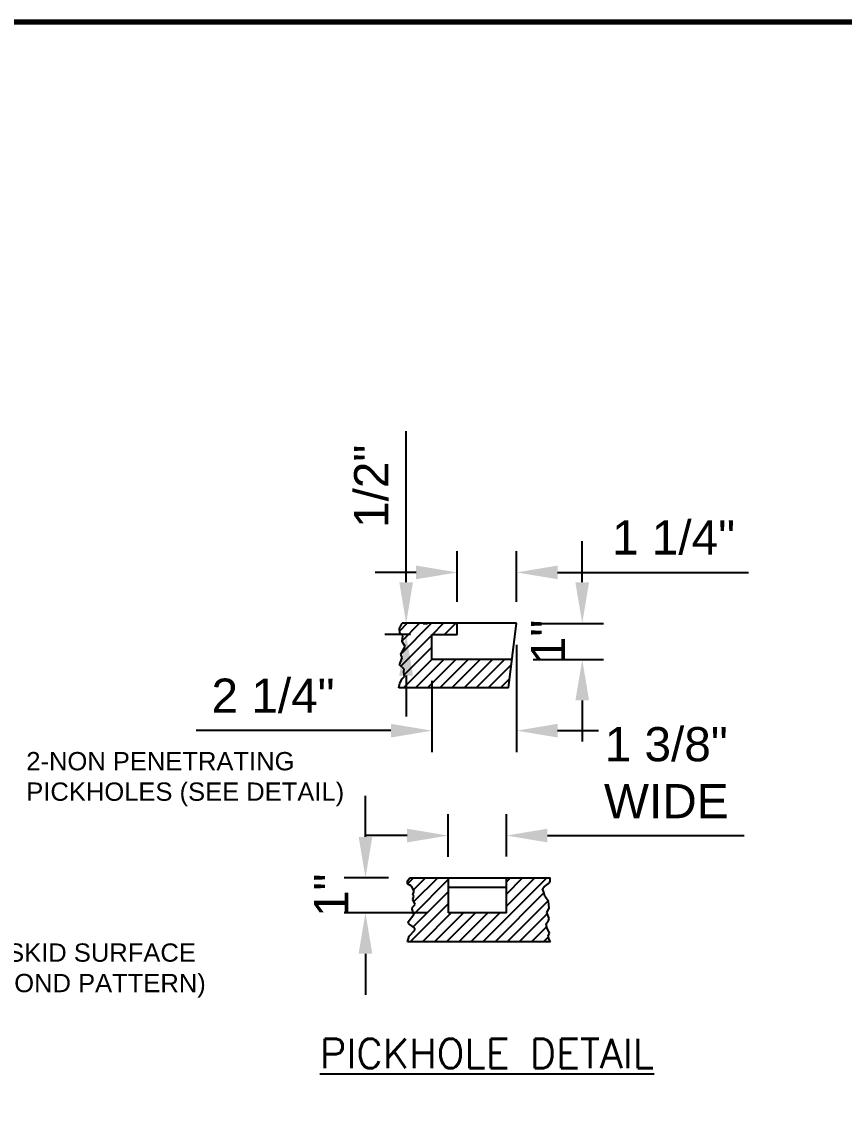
# Paper-space layout 'WS DET' of a CAD drawing. Header units: feet, sheet in inches. Extents: x -12.2 to 22.7, y -7.4 to 15.4.
# Drawn here: x -7.455 to -5.049, y 12.208 to 15.411 of the extents above; entities that cross this region are included whole.
import ezdxf

# ---------------------------------------------------------------- set-up
doc = ezdxf.new("R2010")
doc.units = ezdxf.units.FT
doc.header["$MEASUREMENT"] = 0
doc.layers.add('Border', color=118, linetype='Continuous', lineweight=70)
for name, color, linetype in [('DT-3', 3, 'Continuous'), ('DT-HATCH', 251, 'Continuous'), ('DT-TEXT', 2, 'Continuous'), ('TBLK', 7, 'Continuous')]:
    doc.layers.add(name, color=color, linetype=linetype)
doc.styles.add('1L100', font='arial.ttf', dxfattribs={"height": 0.1})
doc.styles.add('ROMANS', font='ROMANS.shx', dxfattribs={"height": 6})
doc.dimstyles.new('JEA1', dxfattribs={"dimtxt": 0.1, "dimasz": 0.12, "dimexe": 0.0625, "dimexo": 0.0625, "dimgap": 0.05, "dimtad": 1, "dimdec": 1, "dimlfac": 3, "dimdsep": 46, "dimtxsty": '1L100', "dimcen": 0.09, "dimclrd": 256, "dimclre": 256, "dimclrt": 256, "dimadec": 0, "dimazin": 0, "dimtfac": 1, "dimtdec": 1, "dimtofl": 0, "dimtmove": 0, "dimatfit": 3, "dimfxl": 1, "dimtolj": 1, "dimtzin": 0, "dimlwd": -1, "dimlwe": -1, "dimarcsym": 0})
pattern_1 = [(45, (-20.92586, 9.426634), (-0.017735553, 0.017735553), [])]
pattern_2 = [(45, (-19.770697, 10.174257), (-0.017735553, 0.017735553), [])]

# ---------------------------------------------------------------- blocks, each defined once
blk = doc.blocks.new('A$Ca8f96253')
at = {"layer": 'Border'}
blk.add_lwpolyline([(32.8026, 11.2123), (32.8026, -11.2123, -0.414214), (32.6047, -11.4103), (1.4979, -11.4103, -0.414214), (1.3, -11.2123), (1.3, 11.2123, -0.414214), (1.4979, 11.4103), (32.6047, 11.4103, -0.414214)], format="xyb", close=True, dxfattribs=at)
blk = doc.blocks.new('*D62')
at = {"layer": 'Defpoints', "color": 0, "transparency": 16777216}
for p in [(-6.037, 13.0294), (-6.037, 12.9056), (-6.2075, 12.9047)]:
    blk.add_point(p, dxfattribs=at)
at = {"layer": 'DT-TEXT', "transparency": 16777216}
for p, q in [((-6.2075, 12.9672), (-6.2075, 13.0919)), ((-6.037, 12.9681), (-6.037, 13.0919)), ((-6.3275, 13.0294), (-6.4475, 13.0294)), ((-5.917, 13.0294), (-5.3415, 13.0294))]:
    blk.add_line(p, q, dxfattribs=at)
for points in [[(-6.3275, 13.0494), (-6.3275, 13.0094), (-6.2075, 13.0294)], [(-5.917, 13.0494), (-5.917, 13.0094), (-6.037, 13.0294)]]:
    blk.add_solid(points, dxfattribs=at)
at = {"layer": 'DT-TEXT', "transparency": 16777216, "insert": (-5.5692, 13.2135), "char_height": 0.1, "attachment_point": 5, "style": '1L100'}
blk.add_mtext('\\A1;1 3/8"\\PWIDE', dxfattribs=at)
blk = doc.blocks.new('*D63')
at = {"layer": 'Defpoints', "color": 0, "transparency": 16777216}
for p in [(-6.0071, 13.6505), (-6.2551, 13.5447), (-6.0071, 13.3364)]:
    blk.add_point(p, dxfattribs=at)
at = {"layer": 'DT-TEXT', "transparency": 16777216}
for p, q in [((-6.0071, 13.588), (-6.0071, 13.2739)), ((-6.2551, 13.4822), (-6.2551, 13.2739)), ((-6.3751, 13.3364), (-6.9447, 13.3364)), ((-5.8871, 13.3364), (-5.7671, 13.3364))]:
    blk.add_line(p, q, dxfattribs=at)
for points in [[(-6.3751, 13.3564), (-6.3751, 13.3164), (-6.2551, 13.3364)], [(-5.8871, 13.3564), (-5.8871, 13.3164), (-6.0071, 13.3364)]]:
    blk.add_solid(points, dxfattribs=at)
at = {"layer": 'DT-TEXT', "transparency": 16777216, "insert": (-6.7199, 13.4381), "char_height": 0.1, "attachment_point": 5, "style": '1L100'}
blk.add_mtext('\\A1;2 1/4"', dxfattribs=at)
blk = doc.blocks.new('*D64')
at = {"layer": 'Defpoints', "color": 0, "transparency": 16777216}
for p in [(-6.0071, 13.6505), (-5.8151, 13.6505), (-6.0216, 13.5447)]:
    blk.add_point(p, dxfattribs=at)
at = {"layer": 'DT-TEXT', "transparency": 16777216}
for p, q in [((-5.8151, 13.7705), (-5.8151, 13.8905)), ((-5.9446, 13.6505), (-5.7526, 13.6505)), ((-5.9591, 13.5447), (-5.7526, 13.5447)), ((-5.8151, 13.4247), (-5.8151, 13.3047))]:
    blk.add_line(p, q, dxfattribs=at)
for points in [[(-5.8351, 13.7705), (-5.7951, 13.7705), (-5.8151, 13.6505)], [(-5.8351, 13.4247), (-5.7951, 13.4247), (-5.8151, 13.5447)]]:
    blk.add_solid(points, dxfattribs=at)
at = {"layer": 'DT-TEXT', "transparency": 16777216, "insert": (-5.9153, 13.5976), "char_height": 0.1, "attachment_point": 5, "rotation": 90, "style": '1L100'}
blk.add_mtext('\\A1;1"', dxfattribs=at)
blk = doc.blocks.new('*D65')
at = {"layer": 'Defpoints', "color": 0, "transparency": 16777216}
for p in [(-6.0071, 13.7995), (-6.1812, 13.6505), (-6.0071, 13.6505)]:
    blk.add_point(p, dxfattribs=at)
at = {"layer": 'DT-TEXT', "transparency": 16777216}
for p, q in [((-6.1812, 13.713), (-6.1812, 13.862)), ((-6.0071, 13.713), (-6.0071, 13.862)), ((-6.3012, 13.7995), (-6.4212, 13.7995)), ((-5.8871, 13.7995), (-5.3285, 13.7995))]:
    blk.add_line(p, q, dxfattribs=at)
for points in [[(-6.3012, 13.8195), (-6.3012, 13.7795), (-6.1812, 13.7995)], [(-5.8871, 13.8195), (-5.8871, 13.7795), (-6.0071, 13.7995)]]:
    blk.add_solid(points, dxfattribs=at)
at = {"layer": 'DT-TEXT', "transparency": 16777216, "insert": (-5.5478, 13.9012), "char_height": 0.1, "attachment_point": 5, "style": '1L100'}
blk.add_mtext('\\A1;1 1/4"', dxfattribs=at)
blk = doc.blocks.new('*D66')
at = {"layer": 'Defpoints', "color": 0, "transparency": 16777216}
for p in [(-6.3435, 13.6505), (-6.3304, 13.6505), (-6.2551, 13.6177)]:
    blk.add_point(p, dxfattribs=at)
at = {"layer": 'DT-TEXT', "transparency": 16777216}
for p, q in [((-6.3304, 13.7705), (-6.3304, 14.2125)), ((-6.281, 13.6505), (-6.2679, 13.6505)), ((-6.3176, 13.6177), (-6.3929, 13.6177)), ((-6.3304, 13.4977), (-6.3304, 13.3777))]:
    blk.add_line(p, q, dxfattribs=at)
for points in [[(-6.3504, 13.7705), (-6.3104, 13.7705), (-6.3304, 13.6505)], [(-6.3504, 13.4977), (-6.3104, 13.4977), (-6.3304, 13.6177)]]:
    blk.add_solid(points, dxfattribs=at)
at = {"layer": 'DT-TEXT', "transparency": 16777216, "insert": (-6.4321, 14.0515), "char_height": 0.1, "attachment_point": 5, "rotation": 90, "style": '1L100'}
blk.add_mtext('\\A1;1/2"', dxfattribs=at)
blk = doc.blocks.new('*D67')
at = {"layer": 'Defpoints', "color": 0, "transparency": 16777216}
for p in [(-6.4495, 12.9056), (-6.3198, 12.9056), (-6.2075, 12.8035)]:
    blk.add_point(p, dxfattribs=at)
at = {"layer": 'DT-TEXT', "transparency": 16777216}
for p, q in [((-6.4495, 13.0256), (-6.4495, 13.1456)), ((-6.3823, 12.9056), (-6.512, 12.9056)), ((-6.27, 12.8035), (-6.512, 12.8035)), ((-6.4495, 12.6835), (-6.4495, 12.5635))]:
    blk.add_line(p, q, dxfattribs=at)
for points in [[(-6.4695, 13.0256), (-6.4295, 13.0256), (-6.4495, 12.9056)], [(-6.4695, 12.6835), (-6.4295, 12.6835), (-6.4495, 12.8035)]]:
    blk.add_solid(points, dxfattribs=at)
at = {"layer": 'DT-TEXT', "transparency": 16777216, "insert": (-6.5497, 12.8546), "char_height": 0.1, "attachment_point": 5, "rotation": 90, "style": '1L100'}
blk.add_mtext('\\A1;1"', dxfattribs=at)
blk = doc.blocks.new('*D88')
at = {"layer": 'Defpoints', "color": 0, "transparency": 16777216}
for p in [(-6.037, 13.0294), (-6.037, 12.9056), (-6.2075, 12.9047)]:
    blk.add_point(p, dxfattribs=at)
at = {"layer": 'DT-TEXT', "transparency": 16777216}
for p, q in [((-6.2075, 12.9672), (-6.2075, 13.0919)), ((-6.037, 12.9681), (-6.037, 13.0919)), ((-6.3275, 13.0294), (-6.4475, 13.0294)), ((-5.917, 13.0294), (-5.3415, 13.0294))]:
    blk.add_line(p, q, dxfattribs=at)
for points in [[(-6.3275, 13.0494), (-6.3275, 13.0094), (-6.2075, 13.0294)], [(-5.917, 13.0494), (-5.917, 13.0094), (-6.037, 13.0294)]]:
    blk.add_solid(points, dxfattribs=at)
at = {"layer": 'DT-TEXT', "transparency": 16777216, "insert": (-5.5692, 13.2135), "char_height": 0.1, "attachment_point": 5, "style": '1L100'}
blk.add_mtext('\\A1;1 3/8"\\PWIDE', dxfattribs=at)
blk = doc.blocks.new('*D89')
at = {"layer": 'Defpoints', "color": 0, "transparency": 16777216}
for p in [(-6.0071, 13.6505), (-6.2551, 13.5447), (-6.0071, 13.3364)]:
    blk.add_point(p, dxfattribs=at)
at = {"layer": 'DT-TEXT', "transparency": 16777216}
for p, q in [((-6.0071, 13.588), (-6.0071, 13.2739)), ((-6.2551, 13.4822), (-6.2551, 13.2739)), ((-6.3751, 13.3364), (-6.9447, 13.3364)), ((-5.8871, 13.3364), (-5.7671, 13.3364))]:
    blk.add_line(p, q, dxfattribs=at)
for points in [[(-6.3751, 13.3564), (-6.3751, 13.3164), (-6.2551, 13.3364)], [(-5.8871, 13.3564), (-5.8871, 13.3164), (-6.0071, 13.3364)]]:
    blk.add_solid(points, dxfattribs=at)
at = {"layer": 'DT-TEXT', "transparency": 16777216, "insert": (-6.7199, 13.4381), "char_height": 0.1, "attachment_point": 5, "style": '1L100'}
blk.add_mtext('\\A1;2 1/4"', dxfattribs=at)
blk = doc.blocks.new('*D90')
at = {"layer": 'Defpoints', "color": 0, "transparency": 16777216}
for p in [(-6.0071, 13.6505), (-5.8151, 13.6505), (-6.0216, 13.5447)]:
    blk.add_point(p, dxfattribs=at)
at = {"layer": 'DT-TEXT', "transparency": 16777216}
for p, q in [((-5.8151, 13.7705), (-5.8151, 13.8905)), ((-5.9446, 13.6505), (-5.7526, 13.6505)), ((-5.9591, 13.5447), (-5.7526, 13.5447)), ((-5.8151, 13.4247), (-5.8151, 13.3047))]:
    blk.add_line(p, q, dxfattribs=at)
for points in [[(-5.8351, 13.7705), (-5.7951, 13.7705), (-5.8151, 13.6505)], [(-5.8351, 13.4247), (-5.7951, 13.4247), (-5.8151, 13.5447)]]:
    blk.add_solid(points, dxfattribs=at)
at = {"layer": 'DT-TEXT', "transparency": 16777216, "insert": (-5.9153, 13.5976), "char_height": 0.1, "attachment_point": 5, "rotation": 90, "style": '1L100'}
blk.add_mtext('\\A1;1"', dxfattribs=at)
blk = doc.blocks.new('*D91')
at = {"layer": 'Defpoints', "color": 0, "transparency": 16777216}
for p in [(-6.0071, 13.7995), (-6.1812, 13.6505), (-6.0071, 13.6505)]:
    blk.add_point(p, dxfattribs=at)
at = {"layer": 'DT-TEXT', "transparency": 16777216}
for p, q in [((-6.1812, 13.713), (-6.1812, 13.862)), ((-6.0071, 13.713), (-6.0071, 13.862)), ((-6.3012, 13.7995), (-6.4212, 13.7995)), ((-5.8871, 13.7995), (-5.3285, 13.7995))]:
    blk.add_line(p, q, dxfattribs=at)
for points in [[(-6.3012, 13.8195), (-6.3012, 13.7795), (-6.1812, 13.7995)], [(-5.8871, 13.8195), (-5.8871, 13.7795), (-6.0071, 13.7995)]]:
    blk.add_solid(points, dxfattribs=at)
at = {"layer": 'DT-TEXT', "transparency": 16777216, "insert": (-5.5478, 13.9012), "char_height": 0.1, "attachment_point": 5, "style": '1L100'}
blk.add_mtext('\\A1;1 1/4"', dxfattribs=at)
blk = doc.blocks.new('*D92')
at = {"layer": 'Defpoints', "color": 0, "transparency": 16777216}
for p in [(-6.3435, 13.6505), (-6.3304, 13.6505), (-6.2551, 13.6177)]:
    blk.add_point(p, dxfattribs=at)
at = {"layer": 'DT-TEXT', "transparency": 16777216}
for p, q in [((-6.3304, 13.7705), (-6.3304, 14.2125)), ((-6.281, 13.6505), (-6.2679, 13.6505)), ((-6.3176, 13.6177), (-6.3929, 13.6177)), ((-6.3304, 13.4977), (-6.3304, 13.3777))]:
    blk.add_line(p, q, dxfattribs=at)
for points in [[(-6.3504, 13.7705), (-6.3104, 13.7705), (-6.3304, 13.6505)], [(-6.3504, 13.4977), (-6.3104, 13.4977), (-6.3304, 13.6177)]]:
    blk.add_solid(points, dxfattribs=at)
at = {"layer": 'DT-TEXT', "transparency": 16777216, "insert": (-6.4321, 14.0515), "char_height": 0.1, "attachment_point": 5, "rotation": 90, "style": '1L100'}
blk.add_mtext('\\A1;1/2"', dxfattribs=at)
blk = doc.blocks.new('*D93')
at = {"layer": 'Defpoints', "color": 0, "transparency": 16777216}
for p in [(-6.4495, 12.9056), (-6.3198, 12.9056), (-6.2075, 12.8035)]:
    blk.add_point(p, dxfattribs=at)
at = {"layer": 'DT-TEXT', "transparency": 16777216}
for p, q in [((-6.4495, 13.0256), (-6.4495, 13.1456)), ((-6.3823, 12.9056), (-6.512, 12.9056)), ((-6.27, 12.8035), (-6.512, 12.8035)), ((-6.4495, 12.6835), (-6.4495, 12.5635))]:
    blk.add_line(p, q, dxfattribs=at)
for points in [[(-6.4695, 13.0256), (-6.4295, 13.0256), (-6.4495, 12.9056)], [(-6.4695, 12.6835), (-6.4295, 12.6835), (-6.4495, 12.8035)]]:
    blk.add_solid(points, dxfattribs=at)
at = {"layer": 'DT-TEXT', "transparency": 16777216, "insert": (-6.5497, 12.8546), "char_height": 0.1, "attachment_point": 5, "rotation": 90, "style": '1L100'}
blk.add_mtext('\\A1;1"', dxfattribs=at)

psp = doc.layouts.new('WS DET')

# ---------------------------------------------------------------- hatches: boundary and pattern name
at = {"layer": 'DT-HATCH'}
h = psp.add_hatch(dxfattribs=at)
h.set_pattern_fill('ANSI31', color=256, scale=0.200655, style=0)
h.set_pattern_definition(pattern_2)
h.paths.add_polyline_path([(-6.03077, 13.46177), (-6.02035, 13.54474), (-6.25508, 13.54474), (-6.25508, 13.61769), (-6.18122, 13.61769), (-6.18122, 13.65051), (-6.34215, 13.65051), (-6.3499, 13.63501), (-6.34899, 13.62316), (-6.33987, 13.61404), (-6.3417, 13.59763), (-6.33349, 13.58304), (-6.34626, 13.56024), (-6.3417, 13.5493), (-6.3499, 13.52924), (-6.33623, 13.51648), (-6.33714, 13.50827), (-6.33532, 13.49459), (-6.3417, 13.48821), (-6.34899, 13.47544), (-6.35221, 13.46177)])
h = psp.add_hatch(dxfattribs=at)
h.set_pattern_fill('ANSI31', color=256, scale=0.200655, style=0)
h.set_pattern_definition(pattern_2)
h.paths.add_polyline_path([(-6.03077, 13.46177), (-6.02035, 13.54474), (-6.25508, 13.54474), (-6.25508, 13.61769), (-6.18122, 13.61769), (-6.18122, 13.65051), (-6.34215, 13.65051), (-6.3499, 13.63501), (-6.34899, 13.62316), (-6.33987, 13.61404), (-6.3417, 13.59763), (-6.33349, 13.58304), (-6.34626, 13.56024), (-6.3417, 13.5493), (-6.3499, 13.52924), (-6.33623, 13.51648), (-6.33714, 13.50827), (-6.33532, 13.49459), (-6.3417, 13.48821), (-6.34899, 13.47544), (-6.35221, 13.46177)])
h = psp.add_hatch(dxfattribs=at)
h.set_pattern_fill('ANSI31', color=256, scale=0.200655, style=0)
h.set_pattern_definition(pattern_1)
h.paths.add_polyline_path([(-5.90781, 12.7187), (-5.91206, 12.72509), (-5.9148, 12.73512), (-5.91115, 12.74332), (-5.91845, 12.76065), (-5.92027, 12.77068), (-5.91389, 12.78071), (-5.91206, 12.78709), (-5.91845, 12.80441), (-5.91206, 12.81718), (-5.91389, 12.83633), (-5.92483, 12.85183), (-5.92756, 12.86368), (-5.93121, 12.87371), (-5.92665, 12.87918), (-5.91115, 12.89104), (-5.90933, 12.8956), (-5.90933, 12.90563), (-6.03698, 12.90563), (-6.03698, 12.8035), (-6.20749, 12.8035), (-6.20749, 12.90563), (-6.31985, 12.90563), (-6.32694, 12.89651), (-6.32694, 12.8883), (-6.31509, 12.88101), (-6.30688, 12.86642), (-6.31053, 12.85639), (-6.30779, 12.85183), (-6.31053, 12.84271), (-6.30415, 12.82812), (-6.31144, 12.81991), (-6.31326, 12.81353), (-6.30779, 12.79803), (-6.32421, 12.77706), (-6.32329, 12.77159), (-6.30506, 12.75882), (-6.30506, 12.75244), (-6.32147, 12.73512), (-6.32603, 12.7187)])
h = psp.add_hatch(dxfattribs=at)
h.set_pattern_fill('ANSI31', color=256, scale=0.200655, style=0)
h.set_pattern_definition(pattern_1)
h.paths.add_polyline_path([(-5.90781, 12.7187), (-5.91206, 12.72509), (-5.9148, 12.73512), (-5.91115, 12.74332), (-5.91845, 12.76065), (-5.92027, 12.77068), (-5.91389, 12.78071), (-5.91206, 12.78709), (-5.91845, 12.80441), (-5.91206, 12.81718), (-5.91389, 12.83633), (-5.92483, 12.85183), (-5.92756, 12.86368), (-5.93121, 12.87371), (-5.92665, 12.87918), (-5.91115, 12.89104), (-5.90933, 12.8956), (-5.90933, 12.90563), (-6.03698, 12.90563), (-6.03698, 12.8035), (-6.20749, 12.8035), (-6.20749, 12.90563), (-6.31985, 12.90563), (-6.32694, 12.89651), (-6.32694, 12.8883), (-6.31509, 12.88101), (-6.30688, 12.86642), (-6.31053, 12.85639), (-6.30779, 12.85183), (-6.31053, 12.84271), (-6.30415, 12.82812), (-6.31144, 12.81991), (-6.31326, 12.81353), (-6.30779, 12.79803), (-6.32421, 12.77706), (-6.32329, 12.77159), (-6.30506, 12.75882), (-6.30506, 12.75244), (-6.32147, 12.73512), (-6.32603, 12.7187)])

# ---------------------------------------------------------------- linework, layer by layer
at = {"layer": 'DT-3'}
for p, q in [((-6.3499, 13.63501), (-6.34215, 13.65051)), ((-6.3499, 13.63501), (-6.34215, 13.65051)), ((-6.00706, 13.65051), (-6.34215, 13.65051)), ((-6.00706, 13.65051), (-6.34215, 13.65051)), ((-6.18122, 13.61769), (-6.18122, 13.65051)), ((-6.18122, 13.61769), (-6.18122, 13.65051)), ((-6.03077, 13.46177), (-6.00706, 13.65051)), ((-6.03077, 13.46177), (-6.00706, 13.65051)), ((-6.34899, 13.62316), (-6.3499, 13.63501)), ((-6.34899, 13.62316), (-6.3499, 13.63501)), ((-6.33987, 13.61404), (-6.34899, 13.62316)), ((-6.33987, 13.61404), (-6.34899, 13.62316)), ((-6.3417, 13.59763), (-6.33987, 13.61404)), ((-6.3417, 13.59763), (-6.33987, 13.61404)), ((-6.25508, 13.61769), (-6.18122, 13.61769)), ((-6.25508, 13.54474), (-6.25508, 13.61769)), ((-6.25508, 13.61769), (-6.18122, 13.61769)), ((-6.25508, 13.54474), (-6.25508, 13.61769)), ((-6.34626, 13.56024), (-6.33349, 13.58304)), ((-6.34626, 13.56024), (-6.33349, 13.58304)), ((-6.33349, 13.58304), (-6.3417, 13.59763)), ((-6.33349, 13.58304), (-6.3417, 13.59763)), ((-6.3499, 13.52924), (-6.3417, 13.5493)), ((-6.3499, 13.52924), (-6.3417, 13.5493)), ((-6.3417, 13.5493), (-6.34626, 13.56024)), ((-6.3417, 13.5493), (-6.34626, 13.56024)), ((-6.33623, 13.51648), (-6.3499, 13.52924)), ((-6.33623, 13.51648), (-6.3499, 13.52924)), ((-6.33714, 13.50827), (-6.33623, 13.51648)), ((-6.33714, 13.50827), (-6.33623, 13.51648)), ((-6.02035, 13.54474), (-6.25508, 13.54474)), ((-6.02035, 13.54474), (-6.25508, 13.54474)), ((-6.34899, 13.47544), (-6.3417, 13.48821)), ((-6.34899, 13.47544), (-6.3417, 13.48821)), ((-6.3417, 13.48821), (-6.33532, 13.49459)), ((-6.3417, 13.48821), (-6.33532, 13.49459)), ((-6.33532, 13.49459), (-6.33714, 13.50827)), ((-6.33532, 13.49459), (-6.33714, 13.50827)), ((-6.35221, 13.46177), (-6.34899, 13.47544)), ((-6.35221, 13.46177), (-6.34899, 13.47544)), ((-6.03077, 13.46177), (-6.35221, 13.46177)), ((-6.03077, 13.46177), (-6.35221, 13.46177)), ((-6.32694, 12.89651), (-6.31985, 12.90563)), ((-6.32694, 12.89651), (-6.31985, 12.90563)), ((-6.31985, 12.90563), (-5.90933, 12.90563)), ((-6.31985, 12.90563), (-5.90933, 12.90563)), ((-6.20749, 12.90563), (-6.20749, 12.8035)), ((-6.20749, 12.90563), (-6.20749, 12.8035)), ((-6.03698, 12.8035), (-6.03698, 12.90563)), ((-6.03698, 12.8035), (-6.03698, 12.90563)), ((-5.90933, 12.8956), (-5.90933, 12.90563)), ((-5.90933, 12.8956), (-5.90933, 12.90563)), ((-6.32694, 12.8883), (-6.32694, 12.89651)), ((-6.32694, 12.8883), (-6.32694, 12.89651)), ((-6.31509, 12.88101), (-6.32694, 12.8883)), ((-6.31509, 12.88101), (-6.32694, 12.8883)), ((-6.30688, 12.86642), (-6.31509, 12.88101)), ((-6.30688, 12.86642), (-6.31509, 12.88101)), ((-6.20749, 12.87827), (-6.03698, 12.87827)), ((-6.20749, 12.87827), (-6.03698, 12.87827)), ((-5.93121, 12.87371), (-5.92665, 12.87918)), ((-5.93121, 12.87371), (-5.92665, 12.87918)), ((-5.92756, 12.86368), (-5.93121, 12.87371)), ((-5.92756, 12.86368), (-5.93121, 12.87371)), ((-5.92665, 12.87918), (-5.91115, 12.89104)), ((-5.92665, 12.87918), (-5.91115, 12.89104)), ((-5.91115, 12.89104), (-5.90933, 12.8956)), ((-5.91115, 12.89104), (-5.90933, 12.8956)), ((-6.31053, 12.85639), (-6.30688, 12.86642)), ((-6.31053, 12.85639), (-6.30688, 12.86642)), ((-6.30779, 12.85183), (-6.31053, 12.85639)), ((-6.30779, 12.85183), (-6.31053, 12.85639)), ((-6.31053, 12.84271), (-6.30779, 12.85183)), ((-6.31053, 12.84271), (-6.30779, 12.85183)), ((-6.30415, 12.82812), (-6.31053, 12.84271)), ((-6.30415, 12.82812), (-6.31053, 12.84271)), ((-5.92483, 12.85183), (-5.92756, 12.86368)), ((-5.92483, 12.85183), (-5.92756, 12.86368)), ((-5.91389, 12.83633), (-5.92483, 12.85183)), ((-5.91389, 12.83633), (-5.92483, 12.85183)), ((-6.31326, 12.81353), (-6.31144, 12.81991)), ((-6.31326, 12.81353), (-6.31144, 12.81991)), ((-6.30779, 12.79803), (-6.31326, 12.81353)), ((-6.30779, 12.79803), (-6.31326, 12.81353)), ((-6.31144, 12.81991), (-6.30415, 12.82812)), ((-6.31144, 12.81991), (-6.30415, 12.82812)), ((-5.91845, 12.80441), (-5.91206, 12.81718)), ((-5.91845, 12.80441), (-5.91206, 12.81718)), ((-5.91206, 12.81718), (-5.91389, 12.83633)), ((-5.91206, 12.81718), (-5.91389, 12.83633)), ((-6.32421, 12.77706), (-6.30779, 12.79803)), ((-6.32421, 12.77706), (-6.30779, 12.79803)), ((-6.03698, 12.8035), (-6.20749, 12.8035)), ((-6.03698, 12.8035), (-6.20749, 12.8035)), ((-5.92027, 12.77068), (-5.91389, 12.78071)), ((-5.92027, 12.77068), (-5.91389, 12.78071)), ((-5.91206, 12.78709), (-5.91845, 12.80441)), ((-5.91206, 12.78709), (-5.91845, 12.80441)), ((-5.91389, 12.78071), (-5.91206, 12.78709)), ((-5.91389, 12.78071), (-5.91206, 12.78709)), ((-6.32329, 12.77159), (-6.32421, 12.77706)), ((-6.32329, 12.77159), (-6.32421, 12.77706)), ((-6.30506, 12.75882), (-6.32329, 12.77159)), ((-6.30506, 12.75882), (-6.32329, 12.77159)), ((-6.32147, 12.73512), (-6.30506, 12.75244)), ((-6.32147, 12.73512), (-6.30506, 12.75244)), ((-6.30506, 12.75244), (-6.30506, 12.75882)), ((-6.30506, 12.75244), (-6.30506, 12.75882)), ((-5.91845, 12.76065), (-5.92027, 12.77068)), ((-5.91845, 12.76065), (-5.92027, 12.77068)), ((-5.91115, 12.74332), (-5.91845, 12.76065)), ((-5.91115, 12.74332), (-5.91845, 12.76065)), ((-6.32603, 12.7187), (-6.32147, 12.73512)), ((-6.32603, 12.7187), (-6.32147, 12.73512)), ((-5.90781, 12.7187), (-6.32603, 12.7187)), ((-5.90781, 12.7187), (-6.32603, 12.7187)), ((-5.9148, 12.73512), (-5.91115, 12.74332)), ((-5.9148, 12.73512), (-5.91115, 12.74332)), ((-5.91206, 12.72509), (-5.9148, 12.73512)), ((-5.91206, 12.72509), (-5.9148, 12.73512)), ((-5.90781, 12.7187), (-5.91206, 12.72509)), ((-5.90781, 12.7187), (-5.91206, 12.72509))]:
    psp.add_line(p, q, dxfattribs=at)

# ---------------------------------------------------------------- block references
at = {"layer": 'TBLK'}
psp.add_blockref('A$Ca8f96253', (-12.17702, 4.00045), dxfattribs=at)

# ---------------------------------------------------------------- texts
at = {"layer": 'DT-TEXT'}
for s, insert, char_height, width, attachment_point, style in [('2-NON PENETRATING\\PPICKHOLES (SEE DETAIL)', (-7.44213, 13.27389), 0.053508, 1.1405611, 1, '1L100'), ('2-NON PENETRATING\\PPICKHOLES (SEE DETAIL)', (-7.44213, 13.27389), 0.053508, 1.1405611, 1, '1L100'), ('NON-SKID SURFACE\\P(DIAMOND PATTERN)', (-7.68915, 12.71374), 0.053508, 1.1405611, 1, '1L100'), ('NON-SKID SURFACE\\P(DIAMOND PATTERN)', (-7.68915, 12.71374), 0.053508, 1.1405611, 1, '1L100'), ('{\\LPICKHOLE DETAIL}', (-6.09376, 12.39174), 0.0857783, 1.2981556, 5, 'ROMANS'), ('{\\LPICKHOLE DETAIL}', (-6.09376, 12.39174), 0.0857783, 1.2981556, 5, 'ROMANS')]:
    psp.add_mtext(s, dxfattribs=dict(at, insert=insert, char_height=char_height, width=width, attachment_point=attachment_point, style=style))

# ---------------------------------------------------------------- dimensions: what is measured, and where the dimension line sits
for base, p1, p2, text, picture, middle in [((-6.33038, 13.65051), (-6.25508, 13.61769), (-6.34352, 13.65051), '1/2"', '*D66', (-6.33038, 14.05153)), ((-6.33038, 13.65051), (-6.25508, 13.61769), (-6.34352, 13.65051), '1/2"', '*D92', (-6.33038, 14.05153)), ((-5.81509, 13.65051), (-6.02165, 13.54474), (-6.00706, 13.65051), '1"', '*D64', (-5.81509, 13.59763)), ((-5.81509, 13.65051), (-6.02165, 13.54474), (-6.00706, 13.65051), '1"', '*D90', (-5.81509, 13.59763)), ((-6.44945, 12.90563), (-6.20749, 12.8035), (-6.31985, 12.90563), '1"', '*D67', (-6.44945, 12.85456)), ((-6.44945, 12.90563), (-6.20749, 12.8035), (-6.31985, 12.90563), '1"', '*D93', (-6.44945, 12.85456))]:
    dim = psp.add_linear_dim(base=base, p1=p1, p2=p2, angle=90, text=text, dimstyle='JEA1', override={"dimpost": "'"}, dxfattribs=at)
    dim.commit()
    dim.dimension.update_dxf_attribs({"geometry": picture, "text_midpoint": middle, "dimtype": 160})
for base, p1, p2, text, picture, middle in [((-6.00706, 13.79953), (-6.18122, 13.65051), (-6.00706, 13.65051), '1 1/4"', '*D65', (-5.54779, 13.79953)), ((-6.00706, 13.79953), (-6.18122, 13.65051), (-6.00706, 13.65051), '1 1/4"', '*D91', (-5.54779, 13.79953)), ((-6.00706, 13.33636), (-6.25508, 13.54474), (-6.00706, 13.65051), '2 1/4"', '*D63', (-6.71991, 13.33636)), ((-6.00706, 13.33636), (-6.25508, 13.54474), (-6.00706, 13.65051), '2 1/4"', '*D89', (-6.71991, 13.33636)), ((-6.03698, 13.02935), (-6.20749, 12.90471), (-6.03698, 12.90563), '1 3/8"\\PWIDE', '*D62', (-5.56922, 13.02935)), ((-6.03698, 13.02935), (-6.20749, 12.90471), (-6.03698, 12.90563), '1 3/8"\\PWIDE', '*D88', (-5.56922, 13.02935))]:
    dim = psp.add_linear_dim(base=base, p1=p1, p2=p2, text=text, dimstyle='JEA1', override={"dimpost": "'"}, dxfattribs=at)
    dim.commit()
    dim.dimension.update_dxf_attribs({"geometry": picture, "text_midpoint": middle, "dimtype": 160})

doc.saveas('drawing.dxf')
